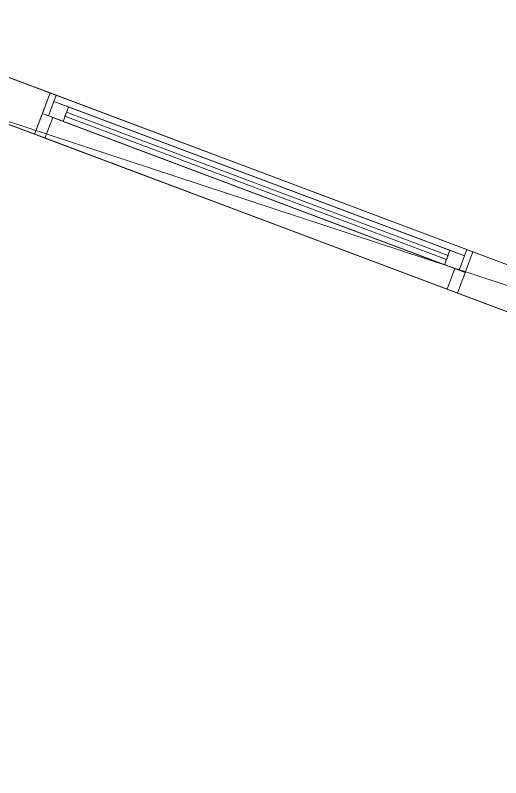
# Model space of a CAD drawing. Header units: metres. Extents: x 27.2 to 60.1, y 41.5 to 64.7.
# Drawn here: x 55.49 to 56.888, y 47.334 to 49.528 of the extents above; entities that cross this region are included whole.
import ezdxf

# ---------------------------------------------------------------- set-up
doc = ezdxf.new("R2010")
doc.units = ezdxf.units.M
for name, color, linetype, lineweight in [('A-CLNG', 13, 'Continuous', 13), ('A-FLOR', 192, 'Continuous', 13), ('A-GLAZ', 151, 'Continuous', 13), ('A-ROOF', 132, 'Continuous', 13), ('A-WALL', 113, 'Continuous', 13), ('I-WALL', 2, 'Continuous', 13)]:
    doc.layers.add(name, color=color, linetype=linetype, lineweight=lineweight)

# ---------------------------------------------------------------- blocks, each defined once
blk = doc.blocks.new('Fixed - 1300mm_1000mm-387824-3D View 1')
at = {"layer": 'A-GLAZ', "lineweight": 9, "transparency": 33554682}
mesh = blk.add_polyface(dxfattribs=at)
corners = [(0.6119, 0.0635, 1.9144), (0.6119, 0.0635, 0.9144), (-0.6881, 0.0635, 0.9144), (-0.6881, 0.0635, 1.9144), (0.5929, 0.0635, 1.8954), (-0.6691, 0.0635, 1.8954), (-0.6691, 0.0635, 0.9335), (0.5929, 0.0635, 0.9335)]
mesh.append_faces([[corners[k] for k in face] for face in [(3, 5, 6, 2), (2, 6, 7, 1)]], dxfattribs={"vtx0": -1, "vtx2": -1})
mesh.append_faces([[corners[k] for k in face] for face in [(4, 5, 3, 0), (7, 4, 0, 1)]], dxfattribs={"vtx1": -1, "vtx3": -1})
mesh = blk.add_polyface(dxfattribs=at)
corners = [(-0.6881, 0, 1.9144), (0.6119, 0, 1.9144), (0.6119, 0.0635, 1.9144), (-0.6881, 0.0635, 1.9144)]
mesh.append_faces([[corners[k] for k in face] for face in [(0, 1, 2, 3)]])
mesh = blk.add_polyface(dxfattribs=at)
corners = [(-0.6881, 0, 0.9144), (-0.6881, 0, 1.9144), (-0.6881, 0.0635, 1.9144), (-0.6881, 0.0635, 0.9144)]
mesh.append_faces([[corners[k] for k in face] for face in [(0, 1, 2, 3)]])
mesh = blk.add_polyface(dxfattribs=at)
corners = [(0.6119, 0, 0.9144), (-0.6881, 0, 0.9144), (-0.6881, 0.0635, 0.9144), (0.6119, 0.0635, 0.9144)]
mesh.append_faces([[corners[k] for k in face] for face in [(0, 1, 2, 3)]])
mesh = blk.add_polyface(dxfattribs=at)
corners = [(-0.6691, 0, 0.9335), (0.5929, 0, 0.9335), (0.5929, 0.0635, 0.9335), (-0.6691, 0.0635, 0.9335)]
mesh.append_faces([[corners[k] for k in face] for face in [(0, 1, 2, 3)]])
mesh = blk.add_polyface(dxfattribs=at)
corners = [(-0.6691, 0, 1.8954), (-0.6691, 0, 0.9335), (-0.6691, 0.0635, 0.9335), (-0.6691, 0.0635, 1.8954)]
mesh.append_faces([[corners[k] for k in face] for face in [(0, 1, 2, 3)]])
mesh = blk.add_polyface(dxfattribs=at)
corners = [(0.5929, 0, 1.8954), (-0.6691, 0, 1.8954), (-0.6691, 0.0635, 1.8954), (0.5929, 0.0635, 1.8954)]
mesh.append_faces([[corners[k] for k in face] for face in [(0, 1, 2, 3)]])
mesh = blk.add_polyface(dxfattribs=at)
corners = [(-0.6691, 0.0444, 1.8954), (0.5929, 0.0444, 1.8954), (0.5929, 0.0444, 0.9335), (-0.6691, 0.0444, 0.9335), (-0.6246, 0.0444, 1.8509), (-0.6246, 0.0444, 0.9779), (0.5484, 0.0444, 0.9779), (0.5484, 0.0444, 1.8509)]
mesh.append_faces([[corners[k] for k in face] for face in [(0, 4, 5, 3), (3, 5, 6, 2)]], dxfattribs={"vtx0": -1, "vtx2": -1})
mesh.append_faces([[corners[k] for k in face] for face in [(7, 4, 0, 1), (6, 7, 1, 2)]], dxfattribs={"vtx1": -1, "vtx3": -1})
mesh = blk.add_polyface(dxfattribs=at)
corners = [(0.5929, 0.0444, 1.8954), (-0.6691, 0.0444, 1.8954), (-0.6691, 0, 1.8954), (0.5929, 0, 1.8954)]
mesh.append_faces([[corners[k] for k in face] for face in [(3, 0, 1, 2)]])
mesh = blk.add_polyface(dxfattribs=at)
corners = [(-0.6691, 0.0444, 0.9335), (0.5929, 0.0444, 0.9335), (0.5929, 0, 0.9335), (-0.6691, 0, 0.9335)]
mesh.append_faces([[corners[k] for k in face] for face in [(3, 0, 1, 2)]])
mesh = blk.add_polyface(dxfattribs=at)
corners = [(-0.6691, 0.0444, 1.8954), (-0.6691, 0.0444, 0.9335), (-0.6691, 0, 0.9335), (-0.6691, 0, 1.8954)]
mesh.append_faces([[corners[k] for k in face] for face in [(3, 0, 1, 2)]])
mesh = blk.add_polyface(dxfattribs=at)
corners = [(-0.6246, 0.0444, 0.9779), (-0.6246, 0.0444, 1.8509), (-0.6246, 0, 1.8509), (-0.6246, 0, 0.9779)]
mesh.append_faces([[corners[k] for k in face] for face in [(0, 1, 2, 3)]])
mesh = blk.add_polyface(dxfattribs=at)
corners = [(0.5484, 0.0444, 0.9779), (-0.6246, 0.0444, 0.9779), (-0.6246, 0, 0.9779), (0.5484, 0, 0.9779)]
mesh.append_faces([[corners[k] for k in face] for face in [(0, 1, 2, 3)]])
mesh = blk.add_polyface(dxfattribs=at)
corners = [(-0.6246, 0.0444, 1.8509), (0.5484, 0.0444, 1.8509), (0.5484, 0, 1.8509), (-0.6246, 0, 1.8509)]
mesh.append_faces([[corners[k] for k in face] for face in [(0, 1, 2, 3)]])
mesh = blk.add_polyface(dxfattribs=at)
corners = [(0.5484, 0.0444, 1.8509), (0.5484, 0.0444, 0.9779), (0.5484, 0, 0.9779), (0.5484, 0, 1.8509)]
mesh.append_faces([[corners[k] for k in face] for face in [(0, 1, 2, 3)]])
mesh = blk.add_polyface(dxfattribs=at)
corners = [(0.5929, 0, 0.9335), (0.5929, 0, 1.8954), (0.5929, 0.0635, 1.8954), (0.5929, 0.0635, 0.9335)]
mesh.append_faces([[corners[k] for k in face] for face in [(0, 1, 2, 3)]])
mesh = blk.add_polyface(dxfattribs=at)
corners = [(0.5929, 0.0444, 0.9335), (0.5929, 0.0444, 1.8954), (0.5929, 0, 1.8954), (0.5929, 0, 0.9335)]
mesh.append_faces([[corners[k] for k in face] for face in [(3, 0, 1, 2)]])
mesh = blk.add_polyface(dxfattribs=at)
corners = [(0.6119, 0, 1.9144), (0.6119, 0, 0.9144), (0.6119, 0.0635, 0.9144), (0.6119, 0.0635, 1.9144)]
mesh.append_faces([[corners[k] for k in face] for face in [(0, 1, 2, 3)]])
at = {"layer": 'A-GLAZ', "lineweight": 9, "transparency": 33554491}
mesh = blk.add_polyface(dxfattribs=at)
corners = [(0.5484, 0.0286, 1.8509), (0.5484, 0.0286, 0.9779), (-0.6246, 0.0286, 0.9779), (-0.6246, 0.0286, 1.8509)]
mesh.append_faces([[corners[k] for k in face] for face in [(2, 3, 0, 1)]])
mesh = blk.add_polyface(dxfattribs=at)
corners = [(-0.6246, 0.0159, 1.8509), (0.5484, 0.0159, 1.8509), (0.5484, 0.0286, 1.8509), (-0.6246, 0.0286, 1.8509)]
mesh.append_faces([[corners[k] for k in face] for face in [(0, 1, 2, 3)]])
mesh = blk.add_polyface(dxfattribs=at)
corners = [(-0.6246, 0.0159, 0.9779), (-0.6246, 0.0159, 1.8509), (-0.6246, 0.0286, 1.8509), (-0.6246, 0.0286, 0.9779)]
mesh.append_faces([[corners[k] for k in face] for face in [(0, 1, 2, 3)]])
mesh = blk.add_polyface(dxfattribs=at)
corners = [(0.5484, 0.0159, 0.9779), (-0.6246, 0.0159, 0.9779), (-0.6246, 0.0286, 0.9779), (0.5484, 0.0286, 0.9779)]
mesh.append_faces([[corners[k] for k in face] for face in [(0, 1, 2, 3)]])
mesh = blk.add_polyface(dxfattribs=at)
corners = [(0.5484, 0.0159, 1.8509), (0.5484, 0.0159, 0.9779), (0.5484, 0.0286, 0.9779), (0.5484, 0.0286, 1.8509)]
mesh.append_faces([[corners[k] for k in face] for face in [(0, 1, 2, 3)]])
at = {"layer": 'A-GLAZ', "lineweight": 9, "transparency": 33554682}
mesh = blk.add_polyface(dxfattribs=at)
corners = [(-0.6881, 0, 1.9144), (0.6119, 0, 1.9144), (0.6119, 0, 0.9144), (-0.6881, 0, 0.9144), (-0.6563, 0, 1.8827), (-0.6563, 0, 0.9462), (0.5802, 0, 0.9462), (0.5802, 0, 1.8827)]
mesh.append_faces([[corners[k] for k in face] for face in [(0, 4, 5, 3), (3, 5, 6, 2)]], dxfattribs={"vtx0": -1, "vtx2": -1})
mesh.append_faces([[corners[k] for k in face] for face in [(7, 4, 0, 1), (6, 7, 1, 2)]], dxfattribs={"vtx1": -1, "vtx3": -1})
mesh = blk.add_polyface(dxfattribs=at)
corners = [(0.6119, 0, 1.9144), (-0.6881, 0, 1.9144), (-0.6881, -0.0635, 1.9144), (0.6119, -0.0635, 1.9144)]
mesh.append_faces([[corners[k] for k in face] for face in [(0, 1, 2, 3)]])
mesh = blk.add_polyface(dxfattribs=at)
corners = [(-0.6881, 0, 0.9144), (0.6119, 0, 0.9144), (0.6119, -0.0635, 0.9144), (-0.6881, -0.0635, 0.9144)]
mesh.append_faces([[corners[k] for k in face] for face in [(0, 1, 2, 3)]])
mesh = blk.add_polyface(dxfattribs=at)
corners = [(-0.6881, 0, 1.9144), (-0.6881, 0, 0.9144), (-0.6881, -0.0635, 0.9144), (-0.6881, -0.0635, 1.9144)]
mesh.append_faces([[corners[k] for k in face] for face in [(0, 1, 2, 3)]])
mesh = blk.add_polyface(dxfattribs=at)
corners = [(0.6119, 0, 1.9144), (-0.6881, 0, 1.9144), (-0.6881, 0, 0.9144), (0.6119, 0, 0.9144), (0.5929, 0, 1.8954), (0.5929, 0, 0.9335), (-0.6691, 0, 0.9335), (-0.6691, 0, 1.8954)]
mesh.append_faces([[corners[k] for k in face] for face in [(0, 4, 5, 3), (3, 5, 6, 2)]], dxfattribs={"vtx0": -1, "vtx2": -1})
mesh.append_faces([[corners[k] for k in face] for face in [(7, 4, 0, 1), (6, 7, 1, 2)]], dxfattribs={"vtx1": -1, "vtx3": -1})
mesh = blk.add_polyface(dxfattribs=at)
corners = [(-0.6691, 0, 1.8954), (-0.6691, 0, 0.9335), (0.5929, 0, 0.9335), (0.5929, 0, 1.8954), (-0.6246, 0, 1.8509), (0.5484, 0, 1.8509), (0.5484, 0, 0.9779), (-0.6246, 0, 0.9779)]
mesh.append_faces([[corners[k] for k in face] for face in [(3, 5, 6, 2), (2, 6, 7, 1)]], dxfattribs={"vtx0": -1, "vtx2": -1})
mesh.append_faces([[corners[k] for k in face] for face in [(4, 5, 3, 0), (7, 4, 0, 1)]], dxfattribs={"vtx1": -1, "vtx3": -1})
mesh = blk.add_polyface(dxfattribs=at)
corners = [(-0.6563, 0, 0.9462), (-0.6563, 0, 1.8827), (-0.6563, -0.0635, 1.8827), (-0.6563, -0.0635, 0.9462)]
mesh.append_faces([[corners[k] for k in face] for face in [(0, 1, 2, 3)]])
mesh = blk.add_polyface(dxfattribs=at)
corners = [(0.5802, 0, 0.9462), (-0.6563, 0, 0.9462), (-0.6563, -0.0635, 0.9462), (0.5802, -0.0635, 0.9462)]
mesh.append_faces([[corners[k] for k in face] for face in [(0, 1, 2, 3)]])
mesh = blk.add_polyface(dxfattribs=at)
corners = [(-0.6563, 0, 1.8827), (0.5802, 0, 1.8827), (0.5802, -0.0635, 1.8827), (-0.6563, -0.0635, 1.8827)]
mesh.append_faces([[corners[k] for k in face] for face in [(0, 1, 2, 3)]])
at = {"layer": 'A-GLAZ', "lineweight": 9, "transparency": 33554491}
mesh = blk.add_polyface(dxfattribs=at)
corners = [(0.5484, 0.0159, 1.8509), (-0.6246, 0.0159, 1.8509), (-0.6246, 0.0159, 0.9779), (0.5484, 0.0159, 0.9779)]
mesh.append_faces([[corners[k] for k in face] for face in [(3, 0, 1, 2)]])
at = {"layer": 'A-GLAZ', "lineweight": 9, "transparency": 33554682}
mesh = blk.add_polyface(dxfattribs=at)
corners = [(0.5802, 0, 1.8827), (0.5802, 0, 0.9462), (0.5802, -0.0635, 0.9462), (0.5802, -0.0635, 1.8827)]
mesh.append_faces([[corners[k] for k in face] for face in [(0, 1, 2, 3)]])
mesh = blk.add_polyface(dxfattribs=at)
corners = [(0.6119, 0, 0.9144), (0.6119, 0, 1.9144), (0.6119, -0.0635, 1.9144), (0.6119, -0.0635, 0.9144)]
mesh.append_faces([[corners[k] for k in face] for face in [(0, 1, 2, 3)]])
mesh = blk.add_polyface(dxfattribs=at)
corners = [(-0.6881, -0.0635, 1.9144), (-0.6881, -0.0635, 0.9144), (0.6119, -0.0635, 0.9144), (0.6119, -0.0635, 1.9144), (-0.6563, -0.0635, 1.8827), (0.5802, -0.0635, 1.8827), (0.5802, -0.0635, 0.9462), (-0.6563, -0.0635, 0.9462)]
mesh.append_faces([[corners[k] for k in face] for face in [(3, 5, 6, 2), (2, 6, 7, 1)]], dxfattribs={"vtx0": -1, "vtx2": -1})
mesh.append_faces([[corners[k] for k in face] for face in [(4, 5, 3, 0), (7, 4, 0, 1)]], dxfattribs={"vtx1": -1, "vtx3": -1})

msp = doc.modelspace()

# ---------------------------------------------------------------- block references
at = {"layer": 'A-GLAZ', "lineweight": 18, "transparency": 33554682, "rotation": 339.4189099054715}
msp.add_blockref('Fixed - 1300mm_1000mm-387824-3D View 1', (56.2127, 49.0029, -0.7644), dxfattribs=at)

# ---------------------------------------------------------------- meshes
at = {"layer": 'A-CLNG', "lineweight": 18, "transparency": 33554682}
mesh = msp.add_polyface(dxfattribs=at)
corners = [(58.1931, 48.3272, 1.4372), (59.8206, 52.589, 1.4372), (55.9923, 54.0631, 1.4372), (54.3421, 49.7732, 1.4372)]
mesh.append_faces([[corners[k] for k in face] for face in [(2, 3, 0, 1)]])
mesh = msp.add_polyface(dxfattribs=at)
corners = [(58.1931, 48.3272, 1.38), (54.3421, 49.7732, 1.38), (55.9923, 54.0631, 1.38), (59.8206, 52.589, 1.38)]
mesh.append_faces([[corners[k] for k in face] for face in [(2, 3, 0, 1)]])
mesh = msp.add_polyface(dxfattribs=at)
corners = [(58.1931, 48.3272, 1.4372), (54.3421, 49.7732, 1.4372), (54.3421, 49.7732, 1.38), (58.1931, 48.3272, 1.38)]
mesh.append_faces([[corners[k] for k in face] for face in [(0, 1, 2, 3)]])
mesh = msp.add_polyface(dxfattribs=at)
corners = [(56.9713, 45.1278, 1.4072), (58.1478, 48.2085, 1.4072), (55.3039, 49.2764, 1.4072), (54.1404, 46.2089, 1.4072)]
mesh.append_faces([[corners[k] for k in face] for face in [(2, 3, 0, 1)]])
mesh = msp.add_polyface(dxfattribs=at)
corners = [(56.9713, 45.1278, 1.35), (54.1404, 46.2089, 1.35), (55.3039, 49.2764, 1.35), (58.1478, 48.2085, 1.35)]
mesh.append_faces([[corners[k] for k in face] for face in [(2, 3, 0, 1)]])
mesh = msp.add_polyface(dxfattribs=at)
corners = [(55.3039, 49.2764, 1.4072), (58.1478, 48.2085, 1.4072), (58.1478, 48.2085, 1.35), (55.3039, 49.2764, 1.35)]
mesh.append_faces([[corners[k] for k in face] for face in [(3, 0, 1, 2)]])
at = {"layer": 'A-FLOR', "lineweight": 18, "transparency": 33554682}
mesh = msp.add_polyface(dxfattribs=at)
corners = [(59.9689, 52.7515, -0.95), (55.7742, 41.5806, -0.95), (30.6362, 51.0199, -0.95), (32.0423, 54.7646, -0.95), (30.3759, 55.3904, -0.95), (30.9279, 56.7992, -0.95), (27.3525, 58.1999, -0.95), (29.8423, 64.5553, -0.95), (31.7114, 63.841, -0.95), (31.6133, 63.5878, -0.95)]
mesh.append_faces([[corners[k] for k in face] for face in [(9, 6, 7, 8)]], dxfattribs={"vtx0": -1})
mesh.append_faces([[corners[k] for k in face] for face in [(5, 6, 9)]], dxfattribs={"vtx1": -1, "vtx2": -1})
mesh.append_faces([[corners[k] for k in face] for face in [(9, 0, 3, 5)]], dxfattribs={"vtx1": -1, "vtx2": -1, "vtx3": -1})
mesh.append_faces([[corners[k] for k in face] for face in [(1, 2, 3, 0), (3, 4, 5)]], dxfattribs={"vtx2": -1})
mesh = msp.add_polyface(dxfattribs=at)
corners = [(59.9689, 52.7515, -0.9), (31.6133, 63.5878, -0.9), (31.7114, 63.841, -0.9), (29.8423, 64.5553, -0.9), (27.3525, 58.1999, -0.9), (30.9279, 56.7992, -0.9), (30.3759, 55.3904, -0.9), (32.0423, 54.7646, -0.9), (30.6362, 51.0199, -0.9), (55.7742, 41.5806, -0.9)]
mesh.append_faces([[corners[k] for k in face] for face in [(3, 1, 2)]], dxfattribs={"vtx0": -1})
mesh.append_faces([[corners[k] for k in face] for face in [(1, 5, 7, 0)]], dxfattribs={"vtx0": -1, "vtx1": -1, "vtx2": -1})
mesh.append_faces([[corners[k] for k in face] for face in [(1, 3, 4, 5)]], dxfattribs={"vtx0": -1, "vtx3": -1})
mesh.append_faces([[corners[k] for k in face] for face in [(6, 7, 5)]], dxfattribs={"vtx1": -1})
mesh.append_faces([[corners[k] for k in face] for face in [(7, 8, 9, 0)]], dxfattribs={"vtx3": -1})
mesh = msp.add_polyface(dxfattribs=at)
corners = [(55.7742, 41.5806, -0.95), (59.9689, 52.7515, -0.95), (59.9689, 52.7515, -0.9), (55.7742, 41.5806, -0.9)]
mesh.append_faces([[corners[k] for k in face] for face in [(0, 1, 2, 3)]])
mesh = msp.add_polyface(dxfattribs=at)
corners = [(30.6362, 51.0199, -0.95), (55.7742, 41.5806, -0.95), (55.7742, 41.5806, -0.9), (30.6362, 51.0199, -0.9)]
mesh.append_faces([[corners[k] for k in face] for face in [(0, 1, 2, 3)]])
at = {"layer": 'A-ROOF', "lineweight": 18, "transparency": 33554682}
mesh = msp.add_polyface(dxfattribs=at)
corners = [(55.6558, 41.4984, 2.17), (30.6913, 50.9674, 2.17), (35.0472, 62.2797, 2.17), (60.0398, 52.8835, 2.17)]
mesh.append_faces([[corners[k] for k in face] for face in [(0, 1, 2, 3)]])
mesh = msp.add_polyface(dxfattribs=at)
corners = [(30.6913, 50.9674, 2.27), (55.6558, 41.4984, 2.27), (60.0398, 52.8835, 2.27), (35.0472, 62.2797, 2.27)]
mesh.append_faces([[corners[k] for k in face] for face in [(3, 0, 1, 2)]])
mesh = msp.add_polyface(dxfattribs=at)
corners = [(60.0398, 52.8835, 2.17), (60.0398, 52.8835, 2.27), (55.6558, 41.4984, 2.27), (55.6558, 41.4984, 2.17)]
mesh.append_faces([[corners[k] for k in face] for face in [(1, 2, 3, 0)]])
mesh = msp.add_polyface(dxfattribs=at)
corners = [(55.6558, 41.4984, 2.17), (55.6558, 41.4984, 2.27), (30.6913, 50.9674, 2.27), (30.6913, 50.9674, 2.17)]
mesh.append_faces([[corners[k] for k in face] for face in [(1, 2, 3, 0)]])
at = {"layer": 'A-WALL', "lineweight": 18, "transparency": 33554682}
mesh = msp.add_polyface(dxfattribs=at)
corners = [(59.9293, 52.8738, -1), (56.9713, 45.1278, -1), (56.926, 45.0092, -1), (55.71, 41.825, -1), (55.6013, 41.5402, -1), (55.6013, 41.5402, 2.52), (55.71, 41.825, 2.52), (59.8206, 52.589, 2.52), (59.9293, 52.8738, 2.52), (59.9293, 52.8738, -0.9)]
mesh.append_faces([[corners[k] for k in face] for face in [(6, 3, 4, 5)]], dxfattribs={"vtx0": -1})
mesh.append_faces([[corners[k] for k in face] for face in [(3, 6, 2), (2, 6, 1)]], dxfattribs={"vtx0": -1, "vtx1": -1})
mesh.append_faces([[corners[k] for k in face] for face in [(7, 9, 1)]], dxfattribs={"vtx0": -1, "vtx1": -1, "vtx2": -1})
mesh.append_faces([[corners[k] for k in face] for face in [(1, 6, 7)]], dxfattribs={"vtx0": -1, "vtx2": -1})
mesh.append_faces([[corners[k] for k in face] for face in [(0, 1, 9), (8, 9, 7)]], dxfattribs={"vtx1": -1})
mesh = msp.add_polyface(dxfattribs=at)
corners = [(55.6013, 41.5402, -1), (55.71, 41.825, -1), (56.926, 45.0092, -1), (56.9713, 45.1278, -1), (59.9293, 52.8738, -1), (60.1346, 52.7947, -1), (55.8073, 41.4629, -1)]
mesh.append_faces([[corners[k] for k in face] for face in [(6, 2, 3)]], dxfattribs={"vtx0": -1, "vtx2": -1})
mesh.append_faces([[corners[k] for k in face] for face in [(5, 6, 3, 4)]], dxfattribs={"vtx1": -1})
mesh.append_faces([[corners[k] for k in face] for face in [(6, 0, 1, 2)]], dxfattribs={"vtx3": -1})
mesh = msp.add_polyface(dxfattribs=at)
corners = [(59.9293, 52.8738, 2.52), (59.8206, 52.589, 2.52), (55.71, 41.825, 2.52), (55.6013, 41.5402, 2.52), (55.8073, 41.4629, 2.52), (60.1346, 52.7947, 2.52)]
mesh.append_faces([[corners[k] for k in face] for face in [(5, 0, 1, 4), (2, 3, 4, 1)]], dxfattribs={"vtx2": -1})
mesh = msp.add_polyface(dxfattribs=at)
corners = [(60.1346, 52.7947, -1), (60.1346, 52.7947, 2.52), (55.8073, 41.4629, 2.52), (55.8073, 41.4629, -1)]
mesh.append_faces([[corners[k] for k in face] for face in [(1, 2, 3, 0)]])
at = {"layer": 'I-WALL', "lineweight": 18, "transparency": 33554682}
mesh = msp.add_polyface(dxfattribs=at)
corners = [(54.2232, 49.8178, -1), (54.3421, 49.7732, -1), (58.1841, 48.3305, -1), (58.1394, 48.2116, -1), (55.3039, 49.2764, -1), (55.185, 49.321, -1), (54.1776, 49.6993, -1)]
mesh.append_faces([[corners[k] for k in face] for face in [(4, 1, 2, 3)]], dxfattribs={"vtx0": -1})
mesh.append_faces([[corners[k] for k in face] for face in [(5, 1, 4)]], dxfattribs={"vtx0": -1, "vtx1": -1})
mesh.append_faces([[corners[k] for k in face] for face in [(6, 0, 1, 5)]], dxfattribs={"vtx2": -1})
mesh = msp.add_polyface(dxfattribs=at)
corners = [(58.1841, 48.3305, 1.4), (54.3421, 49.7732, 1.4), (54.2232, 49.8178, 1.4), (54.1776, 49.6993, 1.4), (55.185, 49.321, 1.4), (55.3039, 49.2764, 1.4), (58.1394, 48.2116, 1.4)]
mesh.append_faces([[corners[k] for k in face] for face in [(5, 0, 1, 4)]], dxfattribs={"vtx0": -1, "vtx2": -1})
mesh.append_faces([[corners[k] for k in face] for face in [(5, 6, 0)]], dxfattribs={"vtx2": -1})
mesh.append_faces([[corners[k] for k in face] for face in [(1, 2, 3, 4)]], dxfattribs={"vtx3": -1})
mesh = msp.add_polyface(dxfattribs=at)
corners = [(58.1841, 48.3305, -1), (54.3421, 49.7732, -1), (54.2232, 49.8178, -1), (54.2232, 49.8178, 1.4), (54.3421, 49.7732, 1.4), (58.1841, 48.3305, 1.4), (56.8079, 48.8473, 1.15), (55.5909, 49.3043, 1.15), (55.5909, 49.3043, 0.15), (56.8079, 48.8473, 0.15)]
mesh.append_faces([[corners[k] for k in face] for face in [(4, 1, 2, 3)]], dxfattribs={"vtx0": -1})
mesh.append_faces([[corners[k] for k in face] for face in [(9, 1, 8), (1, 9, 0), (5, 6, 4), (7, 4, 6)]], dxfattribs={"vtx0": -1, "vtx1": -1})
mesh.append_faces([[corners[k] for k in face] for face in [(4, 7, 8, 1)]], dxfattribs={"vtx0": -1, "vtx2": -1, "vtx3": -1})
mesh.append_faces([[corners[k] for k in face] for face in [(9, 6, 5, 0)]], dxfattribs={"vtx1": -1, "vtx3": -1})
mesh = msp.add_polyface(dxfattribs=at)
corners = [(58.1394, 48.2116, -1), (58.1394, 48.2116, 1.4), (55.3039, 49.2764, 1.4), (55.185, 49.321, 1.4), (54.1776, 49.6993, 1.4), (54.1776, 49.6993, -1), (55.185, 49.321, -1), (55.3039, 49.2764, -1), (56.7633, 48.7284, 1.15), (56.7633, 48.7284, 0.15), (55.5462, 49.1854, 0.15), (55.5462, 49.1854, 1.15)]
mesh.append_faces([[corners[k] for k in face] for face in [(5, 10, 4), (4, 10, 3), (8, 2, 11)]], dxfattribs={"vtx0": -1, "vtx1": -1})
mesh.append_faces([[corners[k] for k in face] for face in [(7, 9, 10), (9, 7, 0), (9, 0, 1, 8), (8, 1, 2)]], dxfattribs={"vtx0": -1, "vtx2": -1})
mesh.append_faces([[corners[k] for k in face] for face in [(5, 6, 10), (2, 3, 11), (6, 7, 10), (10, 11, 3)]], dxfattribs={"vtx1": -1, "vtx2": -1})
mesh = msp.add_polyface(dxfattribs=at)
corners = [(55.5462, 49.1854, 0.15), (56.7633, 48.7284, 0.15), (56.8079, 48.8473, 0.15), (55.5909, 49.3043, 0.15)]
mesh.append_faces([[corners[k] for k in face] for face in [(0, 1, 2, 3)]])
mesh = msp.add_polyface(dxfattribs=at)
corners = [(55.5462, 49.1854, 1.15), (55.5462, 49.1854, 0.15), (55.5909, 49.3043, 0.15), (55.5909, 49.3043, 1.15)]
mesh.append_faces([[corners[k] for k in face] for face in [(0, 1, 2, 3)]])
mesh = msp.add_polyface(dxfattribs=at)
corners = [(56.7633, 48.7284, 1.15), (55.5462, 49.1854, 1.15), (55.5909, 49.3043, 1.15), (56.8079, 48.8473, 1.15)]
mesh.append_faces([[corners[k] for k in face] for face in [(0, 1, 2, 3)]])
mesh = msp.add_polyface(dxfattribs=at)
corners = [(56.7633, 48.7284, 0.15), (56.7633, 48.7284, 1.15), (56.8079, 48.8473, 1.15), (56.8079, 48.8473, 0.15)]
mesh.append_faces([[corners[k] for k in face] for face in [(0, 1, 2, 3)]])

doc.saveas('drawing.dxf')
